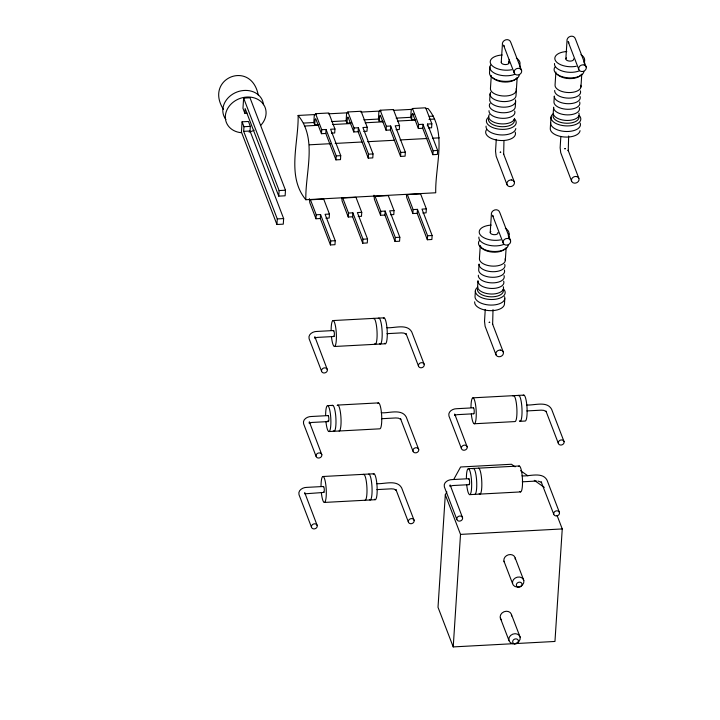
<?xml version="1.0" encoding="UTF-8"?>
<svg xmlns="http://www.w3.org/2000/svg" width="720" height="720" viewBox="0 0 720 720"><rect width="100%" height="100%" fill="white"/><g stroke="black" fill="none" stroke-linecap="round" stroke-linejoin="round"><path stroke-width="1.08" d="M242.091 121.815L241.434 132.039L276.921 224.496L283.275 224.154L283.644 218.574L250.029 131.013L250.335 126.369L248.454 121.473L242.091 121.815L243.972 126.711L243.675 131.355L277.281 218.916L276.921 224.496M244.845 113.229L245.151 108.585L278.757 196.137L285.12 195.795L285.48 190.215L249.984 97.767L243.63 98.109L242.964 108.333L244.845 113.229L246.969 113.112M278.757 196.137L279.117 190.557L243.63 98.109M316.035 114.498L298.125 115.452C298.764 142.758 286.335 176.229 305.838 199.737L435.726 192.771C435.087 165.465 447.516 131.994 428.013 108.495L425.772 108.612M305.838 199.737C305.199 172.422 317.628 138.951 298.125 115.452M319.131 124.641L314.721 124.884L313.812 122.526L314.271 115.524L315.576 113.697L328.797 112.986L334.953 129.006L334.692 132.984L331.434 133.155M314.721 124.884L315.063 119.61L315.711 118.701L321.462 133.695L325.818 133.461L335.952 159.876L340.479 159.633L340.74 155.655L330.597 129.24L334.953 129.006M329.436 214.065L325.089 214.299L335.232 240.714L334.971 244.692L330.444 244.935L320.301 218.52L315.954 218.754L316.215 214.776L310.455 199.782L323.685 199.08L329.436 214.065L329.184 218.043L325.917 218.214M321.462 133.695L321.723 129.717L315.576 113.697M320.301 218.52L320.562 214.542L316.215 214.776M325.818 133.461L326.07 129.483L321.723 129.717M330.444 244.935L330.705 240.957L320.562 214.542M335.952 159.876L336.213 155.898L326.07 129.483M351.432 122.913L347.022 123.147L346.122 120.798L346.572 113.787L347.877 111.969L361.098 111.258L367.254 127.278L366.993 131.247L363.735 131.427M347.022 123.147L347.364 117.882L348.012 116.973L353.772 131.958L358.119 131.724L368.253 158.139L372.78 157.896L373.041 153.927L362.898 127.512L367.254 127.278M361.737 212.337L357.39 212.571L367.533 238.986L367.272 242.955L362.745 243.198L352.602 216.783L348.255 217.017L348.516 213.048L342.756 198.054L355.986 197.343L361.737 212.337L361.485 216.306L358.218 216.486M353.772 131.958L354.024 127.989L347.877 111.969M352.602 216.783L352.863 212.814L348.516 213.048M358.119 131.724L358.371 127.755L354.024 127.989M362.745 243.198L363.006 239.229L352.863 212.814M368.253 158.139L368.514 154.17L358.371 127.755M382.626 121.239L379.323 121.419L378.423 119.07L378.873 112.059L380.178 110.232L393.399 109.521L399.555 125.55L399.294 129.519L396.036 129.699M379.323 121.419L379.665 116.154L380.313 115.236L386.073 130.23L390.42 129.996L400.554 156.411L405.09 156.168L405.342 152.19L395.199 125.775L399.555 125.55M394.038 210.609L389.691 210.834L399.834 237.249L399.573 241.227L395.046 241.47L384.912 215.055L380.556 215.289L380.817 211.311L375.066 196.326L388.287 195.615L394.038 210.609L393.786 214.578L390.519 214.749M386.073 130.23L386.325 126.252L380.178 110.232M384.912 215.055L385.164 211.077L380.817 211.311M390.42 129.996L390.672 126.018L386.325 126.252M395.046 241.47L395.307 237.492L385.164 211.077M400.554 156.411L400.815 152.433L390.672 126.018M414.927 119.511L411.624 119.691L410.724 117.333L411.174 110.331L412.479 108.504L425.709 107.793L431.856 123.813L431.595 127.791L428.337 127.962M411.624 119.691L411.966 114.417L412.614 113.508L418.374 128.502L422.721 128.268L432.864 154.683L437.391 154.44L437.643 150.462L427.509 124.047L431.856 123.813M426.348 208.872L421.992 209.106L432.135 235.521L431.874 239.499L427.347 239.742L417.213 213.327L412.857 213.552L413.118 209.583L407.367 194.589L420.588 193.887L426.348 208.872L426.087 212.85L422.82 213.021M418.374 128.502L418.626 124.524L412.479 108.504M417.213 213.327L417.465 209.349L413.118 209.583M422.721 128.268L422.982 124.29L418.626 124.524M427.374 126.036L427.509 124.047M427.347 239.742L427.608 235.764L417.465 209.349M432.864 154.683L433.116 150.705L422.982 124.29M446.877 491.895L445.302 494.775L438.012 607.293L453.222 646.911L554.958 641.457L562.248 528.939L557.046 515.385M475.398 290.664L475.038 296.244A14.94 7.587 3.7 0 0 490.896 305.082A14.94 7.587 3.7 0 0 504.54 296.667M489.888 66.96L489.528 72.549A14.94 7.587 3.7 0 0 503.442 81.288A14.94 7.587 3.7 0 0 519.291 74.961M453.222 646.911L460.512 534.393L445.302 494.775M480.267 245.565L479.439 258.444A12.987 6.597 3.7 0 0 493.227 266.139A12.987 6.597 3.7 0 0 505.098 258.813M490.095 93.915L489.735 99.495A12.987 6.597 3.7 0 0 503.532 107.181A12.987 6.597 3.7 0 0 515.394 99.864M491.292 75.447L490.455 88.335A12.987 6.597 3.7 0 0 504.252 96.021A12.987 6.597 3.7 0 0 516.114 88.704M485.253 309.465L484.515 321.327L485.109 326.286L496.026 354.879M490.221 232.443L491.346 215.091C490.518 209.799 498.465 207.378 499.914 212.859L510.579 240.633A3.897 3.267 -21 0 1 505.755 245.079A3.897 3.267 -21 0 1 504.243 239.616A3.897 3.267 -21 0 1 510.579 240.633M496.278 139.356L495.54 151.209L496.134 156.168L507.042 184.761M501.246 62.325L502.371 44.973C501.534 39.681 509.49 37.26 510.939 42.741L521.595 70.515A3.897 3.267 -21 0 1 516.78 74.961A3.897 3.267 -21 0 1 515.259 69.498A3.897 3.267 -21 0 1 521.595 70.515M493.02 309.573L492.624 324.468L492.471 323.793L503.226 351.918M503.973 140.535L503.649 154.35L503.487 153.675L514.251 181.8M509.022 62.856L509.229 59.625M505.314 260.55L506.151 247.671M515.619 101.592L515.25 107.172A12.987 6.597 3.7 0 1 499.788 112.491A12.987 6.597 3.7 0 1 490.032 103.41M517.176 77.553L515.979 96.012A12.987 6.597 3.7 0 1 500.508 101.322A12.987 6.597 3.7 0 1 490.752 92.25M504.801 298.656L504.441 304.245A14.94 7.587 3.7 0 1 488.583 310.572A14.94 7.587 3.7 0 1 474.678 301.824M508.707 238.383L508.995 233.919M519.795 67.149L520.011 63.801A14.94 7.587 3.7 0 0 516.339 58.113M551.025 117.081L550.296 128.241A14.94 7.587 3.7 0 0 564.21 136.989A14.94 7.587 3.7 0 0 580.059 130.662M555.894 71.991L555.066 84.87A12.987 6.597 3.7 0 0 568.854 92.556A12.987 6.597 3.7 0 0 580.716 85.239M560.808 136.971L560.142 147.753L560.736 152.703L571.644 181.305M565.848 58.869L566.973 41.508C566.145 36.216 574.092 33.804 575.541 39.276L586.206 67.05A3.897 3.267 -21 0 1 581.382 71.496A3.897 3.267 -21 0 1 579.861 66.033A3.897 3.267 -21 0 1 586.206 67.05M568.647 135.99L568.251 150.885L568.107 150.183L578.853 178.344M580.941 86.967L581.778 74.088M584.325 64.8L584.622 60.336M454.797 414.9L454.617 415.359L454.698 414.036L467.154 446.868A2.988 2.502 -21 0 1 463.374 450.207A2.988 2.502 -21 0 1 462.339 445.986A2.988 2.502 -21 0 1 467.154 446.868M453.735 479.448L460.593 466.992L511.461 464.265L515.115 466.839M454.473 415.458L457.2 414.666L473.769 413.775M305.289 493.668L304.848 493.821L323.82 492.444M328.356 113.832L347.391 112.815M360.828 112.095L380.988 111.015M393.3 110.349L412.335 109.332M411.966 114.417L414.171 114.3M303.552 123.084L313.812 122.526M331.533 121.581L346.122 120.798M363.834 119.853L378.423 119.07M396.135 118.116L410.724 117.333M429.228 116.343L433.449 116.118M243.972 126.711L250.335 126.369M304.686 126.027L318.123 125.307M332.676 124.524L350.595 123.561M365.148 122.787L383.067 121.824M397.629 121.041L415.539 120.087M428.976 119.367L434.574 119.061M243.675 131.355L250.029 131.013M309.393 144.81L330.669 143.676M335.151 143.433L362.025 141.993M367.623 141.696L394.497 140.256M400.095 139.95L426.969 138.51M432.567 138.213L439.29 137.853M336.213 155.898L340.74 155.655M368.514 154.17L373.041 153.927M400.815 152.433L405.342 152.19M433.116 150.705L437.643 150.462M279.117 190.557L285.48 190.215M277.281 218.916L283.644 218.574M330.705 240.957L335.232 240.714M363.006 239.229L367.533 238.986M395.307 237.492L399.834 237.249M427.608 235.764L432.135 235.521M333.135 320.553L384.003 317.826M333.621 330.543L316.872 331.443C313.011 331.371 307.845 334.287 309.114 338.778L321.579 371.232M386.73 327.699C394.038 328.446 407.043 323.253 411.759 331.956L424.215 364.41A2.988 2.502 -21 0 1 420.426 367.749A2.988 2.502 -21 0 1 419.4 363.519A2.988 2.502 -21 0 1 424.215 364.41M333.918 336.51L317.358 337.392L314.64 338.13L314.856 336.762L327.312 369.603A2.988 2.502 -21 0 1 323.523 372.942A2.988 2.502 -21 0 1 322.488 368.712A2.988 2.502 -21 0 1 327.312 369.603M387 333.666L401.355 332.892L404.019 333.108L406.341 334.368L406.098 333.783L418.482 366.039M334.413 346.491L385.281 343.764M327.618 405.612L332.712 405.342M337.797 405.072L378.486 402.885M472.977 397.827L523.845 395.1M328.113 415.602L311.355 416.502C307.494 416.43 302.337 419.346 303.606 423.837L316.062 456.291M381.213 412.758C388.53 413.505 401.526 408.312 406.251 417.015L418.707 449.469A2.988 2.502 -21 0 1 414.918 452.808A2.988 2.502 -21 0 1 413.883 448.578A2.988 2.502 -21 0 1 418.707 449.469M473.472 407.808L456.714 408.708C452.853 408.636 447.696 411.561 448.965 416.052L461.421 448.506M526.572 404.964C533.889 405.711 546.885 400.527 551.601 409.221L564.066 441.675A2.988 2.502 -21 0 1 560.277 445.014A2.988 2.502 -21 0 1 559.242 440.793A2.988 2.502 -21 0 1 564.066 441.675M328.41 421.569L311.85 422.451L309.132 423.189L309.339 421.821L321.804 454.662A2.988 2.502 -21 0 1 318.015 458.001A2.988 2.502 -21 0 1 316.98 453.771A2.988 2.502 -21 0 1 321.804 454.662M381.483 418.725L395.838 417.951L398.511 418.167L400.833 419.427L400.581 418.833L412.965 451.098M526.842 410.931L541.197 410.166L543.87 410.373L546.192 411.642L545.94 411.048L558.324 443.313M328.905 431.55L379.773 428.823A12.987 2.547 86.9 0 0 381.582 414.297A12.987 2.547 86.9 0 0 377.847 403.29M474.264 423.765L514.953 421.578A12.987 2.547 86.9 0 0 516.762 407.052A12.987 2.547 86.9 0 0 513.036 396.054M520.047 421.308L525.132 421.038A12.987 2.547 86.9 0 0 526.941 406.512A12.987 2.547 86.9 0 0 523.206 395.505M323.028 476.496L373.896 473.769M468.387 468.711L519.255 465.984M323.523 486.486L306.765 487.377C302.904 487.314 297.747 490.23 299.016 494.721L311.472 527.175M376.623 483.633C383.94 484.38 396.936 479.196 401.652 487.899L414.117 520.353A2.988 2.502 -21 0 1 410.328 523.683A2.988 2.502 -21 0 1 409.293 519.462A2.988 2.502 -21 0 1 414.117 520.353M468.882 478.692L452.124 479.592C448.263 479.52 443.106 482.445 444.375 486.927L456.831 519.381M521.982 475.848C529.299 476.595 542.295 471.411 547.011 480.105L559.467 512.559A2.988 2.502 -21 0 1 555.687 515.898A2.988 2.502 -21 0 1 554.652 511.668A2.988 2.502 -21 0 1 559.467 512.559M376.893 489.6L391.248 488.835L393.921 489.042L396.243 490.311L395.991 489.717L408.375 521.982M469.179 484.659L452.61 485.55L449.883 486.342L450.108 484.92L462.564 517.752A2.988 2.502 -21 0 1 458.784 521.091A2.988 2.502 -21 0 1 457.749 516.861A2.988 2.502 -21 0 1 462.564 517.752M522.252 481.815L536.607 481.041M324.315 502.434L375.183 499.707M469.665 494.649L520.533 491.922M460.512 534.393L562.248 528.939M538.002 481.068L541.611 482.382L541.215 481.932L553.734 514.188M568.944 42.903L568.134 41.643L578.763 69.345M493.317 216.486L492.507 215.226L503.136 242.919M520.587 470.691L527.877 475.83M534.267 480.33L544.302 487.395M504.396 46.404L503.523 45.108L514.161 72.801M412.857 213.552L406.71 197.532L406.404 194.49M515.178 557.982L523.8 580.428M380.556 215.289L374.409 199.269L373.995 195.21M503.955 561.168L512.577 583.623M511.506 614.682L520.128 637.137A5.841 4.905 -21 0 1 512.721 643.662A5.841 4.905 -21 0 1 510.696 635.4A5.841 4.905 -21 0 1 520.128 637.137M348.255 217.017L342.108 200.997L341.793 197.955M500.283 617.877L508.905 640.332M315.954 218.754L309.807 202.725L309.393 198.666M258.273 95.112C251.226 58.968 203.796 78.345 223.398 109.323M317.205 525.546A2.988 2.502 -21 0 0 312.39 524.655A2.988 2.502 -21 0 0 313.425 528.876A2.988 2.502 -21 0 0 317.205 525.546L304.749 492.705L304.812 493.38M501.615 620.046A5.841 4.905 -21 0 1 504.009 611.757A5.841 4.905 -21 0 1 511.614 615.978M504.45 562.356A5.841 4.905 -21 0 1 508.401 554.805A5.841 4.905 -21 0 1 515.295 559.269M519.354 586.8A5.841 4.905 -21 0 1 512.604 581.454A5.841 4.905 -21 0 1 521.739 577.737A5.841 4.905 -21 0 1 520.767 586.224M504.369 269.982A12.987 6.597 3.7 0 1 492.507 277.299A12.987 6.597 3.7 0 1 478.71 269.613L479.079 264.033A12.987 6.597 3.7 0 0 492.867 271.719A12.987 6.597 3.7 0 0 504.729 264.402M504.009 275.562A12.987 6.597 3.7 0 1 492.147 282.879A12.987 6.597 3.7 0 1 478.35 275.193M503.649 281.142A12.987 6.597 3.7 0 1 491.787 288.459A12.987 6.597 3.7 0 1 477.99 280.773L477.63 286.353A12.987 6.597 3.7 0 0 491.418 294.039A12.987 6.597 3.7 0 0 503.289 286.722M503.109 289.512A12.987 6.597 3.7 0 1 491.238 296.829A12.987 6.597 3.7 0 1 477.45 289.143M503.649 289.152A14.94 7.587 3.7 0 1 489.312 299.412A14.94 7.587 3.7 0 1 477.873 287.055M505.323 228.231A14.94 7.587 3.7 0 1 508.239 235.827M500.715 239.841A14.94 7.587 3.7 0 1 479.997 234.477A14.94 7.587 3.7 0 1 491.193 225.117M503.586 244.476A14.94 7.587 3.7 0 1 487.161 244.791A14.94 7.587 3.7 0 1 478.872 237.078M505.566 248.256A12.987 6.597 3.7 0 1 492.435 252.099A12.987 6.597 3.7 0 1 480.564 246.231M508.266 245.079A14.94 7.587 3.7 0 1 490.482 251.19A14.94 7.587 3.7 0 1 479.268 240.75M497.907 232.452A3.897 1.98 3.7 0 1 493.452 234.63A3.897 1.98 3.7 0 1 490.824 231.489M514.665 111.024A12.987 6.597 3.7 0 1 502.803 118.341A12.987 6.597 3.7 0 1 489.015 110.655M514.53 118.341A12.987 6.597 3.7 0 1 499.068 123.651A12.987 6.597 3.7 0 1 489.312 114.579M514.125 119.394A12.987 6.597 3.7 0 1 502.263 126.711A12.987 6.597 3.7 0 1 488.466 119.025M514.674 119.034A14.94 7.587 3.7 0 1 500.328 129.294A14.94 7.587 3.7 0 1 488.898 116.937M515.817 128.547A14.94 7.587 3.7 0 1 499.968 134.874A14.94 7.587 3.7 0 1 486.054 126.126M515.205 132.129A14.94 7.587 3.7 0 1 499.608 140.454A14.94 7.587 3.7 0 1 486.459 129.798M511.731 69.723A14.94 7.587 3.7 0 1 491.013 64.359A14.94 7.587 3.7 0 1 502.218 54.999M514.611 74.358A14.94 7.587 3.7 0 1 496.494 74.097A14.94 7.587 3.7 0 1 490.653 65.052M516.582 78.138A12.987 6.597 3.7 0 1 505.152 82.062A12.987 6.597 3.7 0 1 492.678 77.796M508.581 61.83A3.897 1.98 3.7 0 1 505.494 64.584A3.897 1.98 3.7 0 1 501.417 61.821M579.996 96.399A12.987 6.597 3.7 0 1 568.134 103.716A12.987 6.597 3.7 0 1 554.337 96.03L553.977 101.61A12.987 6.597 3.7 0 0 567.774 109.296A12.987 6.597 3.7 0 0 579.636 101.979M580.356 90.819A12.987 6.597 3.7 0 1 568.494 98.136A12.987 6.597 3.7 0 1 554.697 90.45M579.276 107.559A12.987 6.597 3.7 0 1 567.405 114.885A12.987 6.597 3.7 0 1 553.617 107.19L553.257 112.779A12.987 6.597 3.7 0 0 567.045 120.465A12.987 6.597 3.7 0 0 578.907 113.148M578.727 115.938A12.987 6.597 3.7 0 1 566.865 123.255A12.987 6.597 3.7 0 1 553.077 115.569M579.276 115.569A14.94 7.587 3.7 0 1 564.939 125.829A14.94 7.587 3.7 0 1 553.5 113.472M580.167 123.084A14.94 7.587 3.7 0 1 566.523 131.508A14.94 7.587 3.7 0 1 550.665 122.661M580.941 54.657A14.94 7.587 3.7 0 1 583.857 62.244M576.342 66.258A14.94 7.587 3.7 0 1 555.615 60.894A14.94 7.587 3.7 0 1 566.82 51.534M579.213 70.893A14.94 7.587 3.7 0 1 562.788 71.217A14.94 7.587 3.7 0 1 554.499 63.504M581.184 74.682A12.987 6.597 3.7 0 1 569.763 78.606A12.987 6.597 3.7 0 1 557.28 74.331M583.893 71.496A14.94 7.587 3.7 0 1 566.109 77.607A14.94 7.587 3.7 0 1 554.895 67.176M573.534 58.878A3.897 1.98 3.7 0 1 569.079 61.056A3.897 1.98 3.7 0 1 566.451 57.915M241.155 132.696A20.781 17.424 -21 0 1 226.935 109.926A20.781 17.424 -21 0 1 256.779 98.847A20.781 17.424 -21 0 1 260.64 125.46M254.187 130.185A20.781 17.424 -21 0 1 249.102 132.075M225.909 119.52A20.781 17.424 -21 0 1 236.763 92.097A20.781 17.424 -21 0 1 263.493 104.778M373.185 318.78A12.987 2.547 86.9 0 1 377.028 331.479A12.987 2.547 86.9 0 1 374.427 343.836M331.137 330.039A12.987 2.547 86.9 0 1 334.71 322.983A12.987 2.547 86.9 0 1 335.763 344.223A12.987 2.547 86.9 0 1 331.47 336.744M378.27 318.51A12.987 2.547 86.9 0 1 382.113 331.209A12.987 2.547 86.9 0 1 379.512 343.566M383.364 318.24A12.987 2.547 86.9 0 1 387.198 330.939A12.987 2.547 86.9 0 1 384.597 343.287M333.351 330.921A2.988 0.585 86.9 0 1 334.359 333.558A2.988 0.585 86.9 0 1 333.603 336.096M337.158 405.477A12.987 2.547 86.9 0 1 340.884 416.484A12.987 2.547 86.9 0 1 339.075 431.01M332.064 405.747A12.987 2.547 86.9 0 1 335.907 418.446A12.987 2.547 86.9 0 1 333.306 430.803M325.629 415.098A12.987 2.547 86.9 0 1 329.202 408.042A12.987 2.547 86.9 0 1 330.255 429.282A12.987 2.547 86.9 0 1 325.962 421.803M327.969 415.692A2.988 0.585 86.9 0 1 328.869 419.382A2.988 0.585 86.9 0 1 327.951 420.669M470.988 407.304A12.987 2.547 86.9 0 1 474.561 400.248A12.987 2.547 86.9 0 1 475.614 421.497A12.987 2.547 86.9 0 1 471.312 414.018M518.121 395.775A12.987 2.547 86.9 0 1 521.955 408.474A12.987 2.547 86.9 0 1 519.363 420.831M473.328 407.907A2.988 0.585 86.9 0 1 474.219 411.21A2.988 0.585 86.9 0 1 473.454 413.361M363.087 474.723A12.987 2.547 86.9 0 1 366.813 485.73A12.987 2.547 86.9 0 1 365.004 500.256M321.03 485.973A12.987 2.547 86.9 0 1 324.612 478.917A12.987 2.547 86.9 0 1 325.665 500.166A12.987 2.547 86.9 0 1 321.363 492.687M368.811 474.039A12.987 2.547 86.9 0 1 372.069 488.844A12.987 2.547 86.9 0 1 369.405 499.5M373.257 474.174A12.987 2.547 86.9 0 1 377.091 486.873A12.987 2.547 86.9 0 1 374.499 499.23M323.244 486.864A2.988 0.585 86.9 0 1 324.261 489.501A2.988 0.585 86.9 0 1 323.505 492.03M478.557 468.162A12.987 2.547 86.9 0 1 481.824 482.958A12.987 2.547 86.9 0 1 479.16 493.623M518.616 466.389A12.987 2.547 86.9 0 1 522.45 479.088A12.987 2.547 86.9 0 1 519.858 491.445M472.833 468.837A12.987 2.547 86.9 0 1 476.568 479.844A12.987 2.547 86.9 0 1 474.759 494.37M466.389 478.188A12.987 2.547 86.9 0 1 469.971 471.132A12.987 2.547 86.9 0 1 471.015 492.381A12.987 2.547 86.9 0 1 466.722 484.902M468.603 479.079A2.988 0.585 86.9 0 1 469.611 481.707A2.988 0.585 86.9 0 1 468.864 484.245M511.344 179.937L510.354 179.991A3.897 3.267 -21 0 0 507.321 185.265A3.897 3.267 -21 0 0 513.756 184.896A3.897 3.267 -21 0 0 511.344 179.937M575.946 176.472L574.956 176.526A3.897 3.267 -21 0 0 571.923 181.8A3.897 3.267 -21 0 0 578.358 181.44A3.897 3.267 -21 0 0 575.946 176.472M500.328 350.055L499.329 350.109A3.897 3.267 -21 0 0 496.296 355.383A3.897 3.267 -21 0 0 502.731 355.014A3.897 3.267 -21 0 0 500.328 350.055M500.706 152.172L500.22 152.199L500.706 152.172M565.308 148.707L564.822 148.734L565.308 148.707M489.681 322.29L489.195 322.317L489.681 322.29M514.629 643.842A2.925 2.448 -21 0 0 518.337 640.575A2.925 2.448 -21 0 0 513.621 639.711A2.925 2.448 -21 0 0 514.629 643.842M518.301 587.133A2.925 2.448 -21 0 0 522.009 583.866A2.925 2.448 -21 0 0 517.293 583.002A2.925 2.448 -21 0 0 518.301 587.133"/></g></svg>
